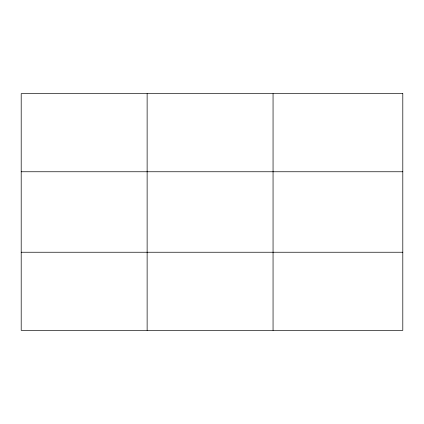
<?xml version="1.0" encoding="UTF-8"?>
<svg xmlns="http://www.w3.org/2000/svg" width="424" height="424" viewBox="0 0 424 424"><rect width="100%" height="100%" fill="white"/><g stroke="black" fill="none" stroke-linecap="round" stroke-linejoin="round"><path stroke-width="0.64" d="M147.128 93.64L147.128 330.36M273.056 93.64L273.056 330.36M21.2 171.757L402.8 171.757M21.2 252.243L402.8 252.243M402.8 93.64L402.8 330.36L21.2 330.36L21.2 93.64L402.8 93.64"/></g></svg>
